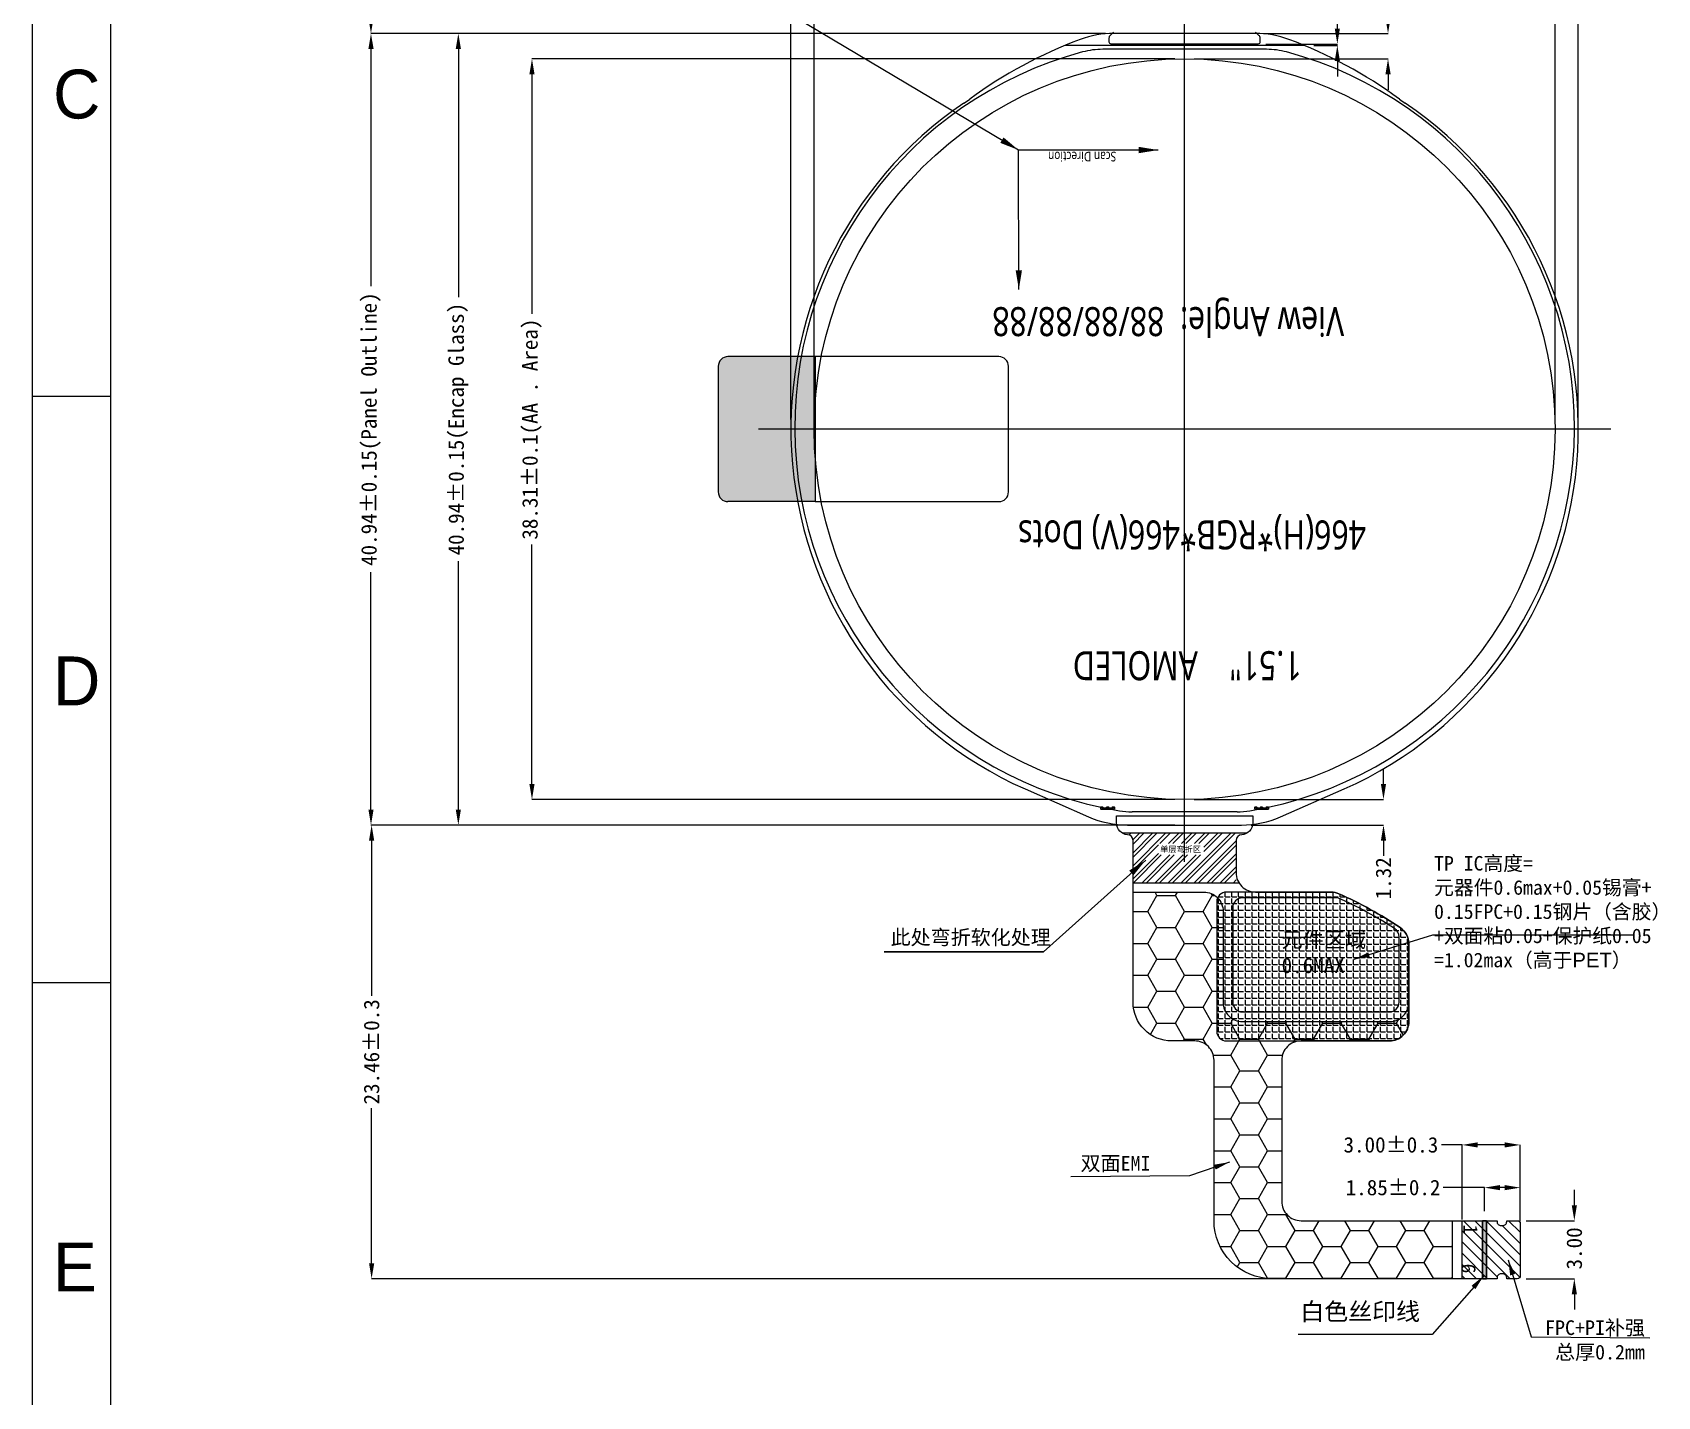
# Model space of a CAD drawing. Header units: millimetres. Extents: x -19 to 3409, y 490 to 920.
# Drawn here: x 2394.6 to 2478.6, y 717.8 to 788.3 of the extents above; entities that cross this region are included whole.
import ezdxf
from ezdxf.lldxf.tags import DXFTag

# ---------------------------------------------------------------- set-up
doc = ezdxf.new("R2010")
doc.units = ezdxf.units.MM
doc.layers.get('0').update_dxf_attribs({"lineweight": 5})
doc.layers.get('Defpoints').update_dxf_attribs({"lineweight": 5})
doc.layers.add('1.Metal', color=10, linetype='Continuous')
doc.layers.add('TEXT', color=2, linetype='Continuous')
for name, color, linetype, lineweight in [('COF', 4, 'Continuous', 5), ('DIM', 3, 'Continuous', 5), ('EMI', 5, 'Continuous', 5), ('Encap', 210, 'Continuous', 5), ('ITO', 2, 'Continuous', 5), ('POL', 202, 'Continuous', 5), ('TAPE', 90, 'Continuous', 5), ('TFPC', 50, 'Continuous', 5), ('图框', 7, 'Continuous', 5)]:
    doc.layers.add(name, color=color, linetype=linetype, lineweight=lineweight)
doc.styles.add('Arial', font='arial.ttf')
doc.styles.add('RD', font='ROMAND.shx', dxfattribs={"width": 0.8})
doc.styles.get("Standard").update_dxf_attribs({"font": 'txt', "bigfont": 'gbcbig.shx'})
doc.styles.add('宋体', font='')
doc.styles.add('汉字', font='')
doc.styles.get('宋体').set_extended_font_data('SimSun')
doc.styles.get('汉字').set_extended_font_data('SimSun')
tags = doc.linetypes.add('CENTER', pattern=[0.6, 0.375, -0.075, 0.075, -0.075]).pattern_tags.tags
tags[10:11] = [DXFTag(74, 4), DXFTag(75, 0), DXFTag(340, '0'), DXFTag(46, 1.0), DXFTag(50, 0.0), DXFTag(44, 0.0), DXFTag(45, 0.0)]
tags[8:9] = [DXFTag(74, 4), DXFTag(75, 0), DXFTag(340, '0'), DXFTag(46, 1.0), DXFTag(50, 0.0), DXFTag(44, 0.0), DXFTag(45, 0.0)]
tags[6:7] = [DXFTag(74, 4), DXFTag(75, 0), DXFTag(340, '0'), DXFTag(46, 1.0), DXFTag(50, 0.0), DXFTag(44, 0.0), DXFTag(45, 0.0)]
tags[4:5] = [DXFTag(74, 4), DXFTag(75, 0), DXFTag(340, '0'), DXFTag(46, 1.0), DXFTag(50, 0.0), DXFTag(44, 0.0), DXFTag(45, 0.0)]
doc.dimstyles.new('DIM', dxfattribs={"dimtxt": 0.8, "dimasz": 0.8, "dimexe": 0, "dimexo": 0.5, "dimgap": 0.11, "dimtad": 0, "dimzin": 1, "dimdsep": 46, "dimtxsty": '汉字', "dimcen": 0, "dimclrd": 256, "dimclre": 256, "dimclrt": 256, "dimadec": 0, "dimazin": 0, "dimtm": 1e-09, "dimtfac": 1, "dimtofl": 0, "dimtmove": 0, "dimatfit": 3, "dimfxl": 0, "dimlwd": 5, "dimlwe": 5, "dimarcsym": 0})
doc.dimstyles.new('标注模版', dxfattribs={"dimtxt": 1.6, "dimasz": 2, "dimexe": 0.5, "dimexo": 0.5, "dimgap": 0.2, "dimtad": 1, "dimzin": 1, "dimdsep": 46, "dimtxsty": 'Arial', "dimcen": 1, "dimclrd": 3, "dimclre": 3, "dimclrt": 3, "dimadec": 0, "dimazin": 0, "dimtp": 1.2, "dimtm": 1.2, "dimtfac": 1, "dimtmove": 0, "dimatfit": 3, "dimfxl": 0, "dimtolj": 1, "dimarcsym": 0})

# ---------------------------------------------------------------- blocks, each defined once
blk = doc.blocks.new('LCM-TAPE')
at = {"layer": 'TAPE', "lineweight": 5}
h = blk.add_hatch(color=2, dxfattribs=at)
h.dxf.hatch_style = 1
h.paths.add_polyline_path([(1321.498, -124.816), (1321.498, -132.316), (1325.998, -132.316, 0.414214), (1326.498, -131.816), (1326.498, -125.316, 0.414214), (1325.998, -124.816)])
at = {"layer": 'TAPE'}
for p, q in [((1321.498, -124.816), (1311.998, -124.816)), ((1311.498, -125.316), (1311.498, -131.816)), ((1311.998, -132.316), (1321.498, -132.316))]:
    blk.add_line(p, q, dxfattribs=at)
at = {"layer": 'TAPE', "color": 2, "lineweight": 5}
for p, q in [((1321.498, -132.316), (1321.498, -124.816)), ((1321.498, -124.816), (1325.998, -124.816)), ((1326.498, -131.816), (1326.498, -125.316)), ((1321.498, -132.316), (1325.998, -132.316))]:
    blk.add_line(p, q, dxfattribs=at)
at = {"layer": 'TAPE'}
for centre, start, end in [((1311.998, -125.316), 90, 180), ((1311.998, -131.816), 180, 270)]:
    blk.add_arc(centre, 0.5, start, end, dxfattribs=at)
at = {"layer": 'TAPE', "color": 2, "lineweight": 5}
for centre, start, end in [((1325.998, -125.316), 0, 90), ((1325.998, -131.816), 270, 0)]:
    blk.add_arc(centre, 0.5, start, end, dxfattribs=at)
blk = doc.blocks.new('*D2')
at = {"layer": 'Defpoints', "color": 0, "lineweight": 5, "transparency": 16777216}
for p in [(2457.697, 788.292), (2464.634, 788.292), (2454.118, 786.982)]:
    blk.add_point(p, dxfattribs=at)
at = {"layer": 'DIM', "lineweight": 5, "transparency": 16777216}
for p, q in [((2464.634, 789.092), (2464.634, 789.892)), ((2458.197, 788.292), (2464.634, 788.292)), ((2454.618, 786.982), (2464.634, 786.982)), ((2464.634, 786.182), (2464.634, 785.382))]:
    blk.add_line(p, q, dxfattribs=at)
for points in [[(2464.501, 789.092), (2464.768, 789.092), (2464.634, 788.292)], [(2464.501, 786.182), (2464.768, 786.182), (2464.634, 786.982)]]:
    blk.add_solid(points, dxfattribs=at)
at = {"layer": 'DIM', "lineweight": 5, "transparency": 16777216, "insert": (2464.634, 791.023), "char_height": 0.8, "attachment_point": 5, "rotation": 90, "style": '汉字'}
blk.add_mtext('1.31', dxfattribs=at)
blk = doc.blocks.new('*D75')
at = {"layer": 'Defpoints', "color": 0, "lineweight": 5, "transparency": 16777216}
for p in [(2450.471, 788.292), (2412.057, 747.357), (2454.118, 747.357)]:
    blk.add_point(p, dxfattribs=at)
at = {"layer": 'DIM', "lineweight": 5, "transparency": 16777216}
for p, q in [((2449.971, 788.292), (2412.057, 788.292)), ((2412.057, 787.492), (2412.057, 775.231)), ((2412.057, 748.157), (2412.057, 760.428)), ((2453.618, 747.357), (2412.057, 747.357))]:
    blk.add_line(p, q, dxfattribs=at)
for points in [[(2411.924, 787.492), (2412.191, 787.492), (2412.057, 788.292)], [(2411.924, 748.157), (2412.191, 748.157), (2412.057, 747.357)]]:
    blk.add_solid(points, dxfattribs=at)
at = {"layer": 'DIM', "lineweight": 5, "transparency": 16777216, "insert": (2412.057, 767.829), "char_height": 0.8, "attachment_point": 5, "rotation": 90, "style": '汉字'}
blk.add_mtext('40.94±0.15(Panel Outline)', dxfattribs=at)
blk = doc.blocks.new('*D76')
at = {"layer": 'Defpoints', "color": 0, "lineweight": 5, "transparency": 16777216}
for p in [(2416.573, 788.292), (2450.525, 788.292), (2454.118, 747.357)]:
    blk.add_point(p, dxfattribs=at)
at = {"layer": 'DIM', "lineweight": 5, "transparency": 16777216}
for p, q in [((2450.025, 788.292), (2416.573, 788.292)), ((2416.573, 787.492), (2416.573, 774.659)), ((2416.573, 748.157), (2416.573, 761)), ((2453.618, 747.357), (2416.573, 747.357))]:
    blk.add_line(p, q, dxfattribs=at)
for points in [[(2416.439, 787.492), (2416.706, 787.492), (2416.573, 788.292)], [(2416.439, 748.157), (2416.706, 748.157), (2416.573, 747.357)]]:
    blk.add_solid(points, dxfattribs=at)
at = {"layer": 'DIM', "lineweight": 5, "transparency": 16777216, "insert": (2416.573, 767.829), "char_height": 0.8, "attachment_point": 5, "rotation": 90, "style": '汉字'}
blk.add_mtext('40.94±0.15(Encap Glass)', dxfattribs=at)
blk = doc.blocks.new('*D77')
at = {"layer": 'Defpoints', "color": 0, "lineweight": 5, "transparency": 16777216}
for p in [(2434.965, 829.075), (2434.965, 767.829), (2473.27, 767.829)]:
    blk.add_point(p, dxfattribs=at)
at = {"layer": 'DIM', "lineweight": 5, "transparency": 16777216}
for p, q in [((2434.965, 768.329), (2434.965, 829.075)), ((2435.765, 829.075), (2447.06, 829.075)), ((2472.47, 829.075), (2459.15, 829.075)), ((2473.27, 768.329), (2473.27, 829.075))]:
    blk.add_line(p, q, dxfattribs=at)
for points in [[(2435.765, 829.209), (2435.765, 828.942), (2434.965, 829.075)], [(2472.47, 829.209), (2472.47, 828.942), (2473.27, 829.075)]]:
    blk.add_solid(points, dxfattribs=at)
at = {"layer": 'DIM', "lineweight": 5, "transparency": 16777216, "insert": (2453.105, 829.075), "char_height": 0.8, "attachment_point": 5, "style": '汉字'}
blk.add_mtext('38.31±0.1(AA . Area）', dxfattribs=at)
blk = doc.blocks.new('*D78')
at = {"layer": 'Defpoints', "color": 0, "lineweight": 5, "transparency": 16777216}
for p in [(2433.765, 831.649), (2433.765, 767.829), (2474.47, 767.829)]:
    blk.add_point(p, dxfattribs=at)
at = {"layer": 'DIM', "lineweight": 5, "transparency": 16777216}
for p, q in [((2433.765, 768.329), (2433.765, 831.649)), ((2434.565, 831.649), (2445.96, 831.649)), ((2473.67, 831.649), (2460.764, 831.649)), ((2474.47, 768.329), (2474.47, 831.649))]:
    blk.add_line(p, q, dxfattribs=at)
for points in [[(2434.565, 831.782), (2434.565, 831.516), (2433.765, 831.649)], [(2473.67, 831.782), (2473.67, 831.516), (2474.47, 831.649)]]:
    blk.add_solid(points, dxfattribs=at)
at = {"layer": 'DIM', "lineweight": 5, "transparency": 16777216, "insert": (2453.362, 831.649), "char_height": 0.8, "attachment_point": 5, "style": '汉字'}
blk.add_mtext('40.71±0.15(Panel Outline)', dxfattribs=at)
blk = doc.blocks.new('*D79')
at = {"layer": 'Defpoints', "color": 0, "lineweight": 5, "transparency": 16777216}
for p in [(2454.118, 748.677), (2457.063, 747.357), (2464.399, 747.357)]:
    blk.add_point(p, dxfattribs=at)
at = {"layer": 'DIM', "lineweight": 5, "transparency": 16777216}
for p, q in [((2464.399, 749.477), (2464.399, 750.277)), ((2454.618, 748.677), (2464.399, 748.677)), ((2457.563, 747.357), (2464.399, 747.357)), ((2464.399, 746.557), (2464.399, 745.757))]:
    blk.add_line(p, q, dxfattribs=at)
for points in [[(2464.266, 749.477), (2464.532, 749.477), (2464.399, 748.677)], [(2464.266, 746.557), (2464.532, 746.557), (2464.399, 747.357)]]:
    blk.add_solid(points, dxfattribs=at)
at = {"layer": 'DIM', "lineweight": 5, "transparency": 16777216, "insert": (2464.399, 744.603), "char_height": 0.8, "attachment_point": 5, "rotation": 90, "style": '汉字'}
blk.add_mtext('1.32', dxfattribs=at)
blk = doc.blocks.new('*D80')
at = {"layer": 'Defpoints', "color": 0, "lineweight": 5, "transparency": 16777216}
for p in [(2457.81, 787.742), (2460.302, 787.672), (2462.013, 787.742)]:
    blk.add_point(p, dxfattribs=at)
at = {"layer": 'DIM', "lineweight": 5, "transparency": 16777216}
for p, q in [((2462.013, 788.542), (2462.013, 789.342)), ((2458.31, 787.742), (2462.013, 787.742)), ((2460.802, 787.672), (2462.013, 787.672)), ((2462.013, 786.872), (2462.013, 786.072))]:
    blk.add_line(p, q, dxfattribs=at)
for points in [[(2461.879, 788.542), (2462.146, 788.542), (2462.013, 787.742)], [(2461.879, 786.872), (2462.146, 786.872), (2462.013, 787.672)]]:
    blk.add_solid(points, dxfattribs=at)
at = {"layer": 'DIM', "lineweight": 5, "transparency": 16777216, "insert": (2462.013, 790.536), "char_height": 0.8, "attachment_point": 5, "rotation": 90, "style": '汉字'}
blk.add_mtext('0.07', dxfattribs=at)
blk = doc.blocks.new('*D81')
at = {"layer": 'Defpoints', "color": 0, "lineweight": 5, "transparency": 16777216}
for p in [(2420.379, 786.982), (2454.118, 786.982), (2454.118, 748.677)]:
    blk.add_point(p, dxfattribs=at)
at = {"layer": 'DIM', "lineweight": 5, "transparency": 16777216}
for p, q in [((2453.618, 786.982), (2420.379, 786.982)), ((2420.379, 786.182), (2420.379, 773.787)), ((2420.379, 749.477), (2420.379, 761.871)), ((2453.618, 748.677), (2420.379, 748.677))]:
    blk.add_line(p, q, dxfattribs=at)
for points in [[(2420.246, 786.182), (2420.512, 786.182), (2420.379, 786.982)], [(2420.246, 749.477), (2420.512, 749.477), (2420.379, 748.677)]]:
    blk.add_solid(points, dxfattribs=at)
at = {"layer": 'DIM', "lineweight": 5, "transparency": 16777216, "insert": (2420.379, 767.829), "char_height": 0.8, "attachment_point": 5, "rotation": 90, "style": '汉字'}
blk.add_mtext('38.31±0.1(AA . Area)', dxfattribs=at)
blk = doc.blocks.new('*D92')
at = {"layer": 'Defpoints', "color": 0, "lineweight": 5, "transparency": 16777216}
for p in [(2412.057, 825.656), (2428.428, 825.656), (2450.471, 788.292)]:
    blk.add_point(p, dxfattribs=at)
at = {"layer": 'DIM', "lineweight": 5, "transparency": 16777216}
for p, q in [((2427.928, 825.656), (2412.057, 825.656)), ((2412.057, 824.856), (2412.057, 808.451)), ((2412.057, 789.092), (2412.057, 805.496)), ((2449.971, 788.292), (2412.057, 788.292))]:
    blk.add_line(p, q, dxfattribs=at)
for points in [[(2411.924, 824.856), (2412.191, 824.856), (2412.057, 825.656)], [(2411.924, 789.092), (2412.191, 789.092), (2412.057, 788.292)]]:
    blk.add_solid(points, dxfattribs=at)
at = {"layer": 'DIM', "lineweight": 5, "transparency": 16777216, "insert": (2412.057, 806.974), "char_height": 0.8, "attachment_point": 5, "rotation": 90, "style": '汉字'}
blk.add_mtext('37.36', dxfattribs=at)
blk = doc.blocks.new('*D93')
at = {"layer": 'Defpoints', "color": 0, "lineweight": 5, "transparency": 16777216}
for p in [(2412.09, 747.357), (2454.118, 747.357), (2461.129, 723.896)]:
    blk.add_point(p, dxfattribs=at)
at = {"layer": 'DIM', "lineweight": 5, "transparency": 16777216}
for p, q in [((2453.618, 747.357), (2412.09, 747.357)), ((2412.09, 746.557), (2412.09, 738.532)), ((2412.09, 724.696), (2412.09, 732.721)), ((2460.629, 723.896), (2412.09, 723.896))]:
    blk.add_line(p, q, dxfattribs=at)
for points in [[(2411.957, 746.557), (2412.224, 746.557), (2412.09, 747.357)], [(2411.957, 724.696), (2412.224, 724.696), (2412.09, 723.896)]]:
    blk.add_solid(points, dxfattribs=at)
at = {"layer": 'DIM', "lineweight": 5, "transparency": 16777216, "insert": (2412.09, 735.627), "char_height": 0.8, "attachment_point": 5, "rotation": 90, "style": '汉字'}
blk.add_mtext('23.46±0.3', dxfattribs=at)
blk = doc.blocks.new('*D94')
at = {"layer": 'Defpoints', "color": 0, "lineweight": 5, "transparency": 16777216}
for p in [(2471.27, 726.896), (2471.27, 723.896), (2474.265, 723.896)]:
    blk.add_point(p, dxfattribs=at)
at = {"layer": 'DIM', "lineweight": 5, "transparency": 16777216}
for p, q in [((2474.265, 727.696), (2474.265, 728.496)), ((2471.77, 726.896), (2474.265, 726.896)), ((2471.77, 723.896), (2474.265, 723.896)), ((2474.265, 723.096), (2474.265, 722.296))]:
    blk.add_line(p, q, dxfattribs=at)
for points in [[(2474.132, 727.696), (2474.399, 727.696), (2474.265, 726.896)], [(2474.132, 723.096), (2474.399, 723.096), (2474.265, 723.896)]]:
    blk.add_solid(points, dxfattribs=at)
at = {"layer": 'DIM', "lineweight": 5, "transparency": 16777216, "insert": (2474.265, 725.463), "char_height": 0.8, "attachment_point": 5, "rotation": 90, "style": '汉字'}
blk.add_mtext('3.00', dxfattribs=at)
blk = doc.blocks.new('*D95')
at = {"layer": 'Defpoints', "color": 0, "lineweight": 5, "transparency": 16777216}
for p in [(2471.468, 730.815), (2468.468, 726.45), (2471.468, 726.39)]:
    blk.add_point(p, dxfattribs=at)
at = {"layer": 'DIM', "lineweight": 5, "transparency": 16777216}
for p, q in [((2468.468, 730.815), (2467.397, 730.815)), ((2468.468, 726.95), (2468.468, 730.815)), ((2470.668, 730.815), (2469.268, 730.815)), ((2471.468, 726.89), (2471.468, 730.815))]:
    blk.add_line(p, q, dxfattribs=at)
for points in [[(2469.268, 730.948), (2469.268, 730.681), (2468.468, 730.815)], [(2470.668, 730.948), (2470.668, 730.681), (2471.468, 730.815)]]:
    blk.add_solid(points, dxfattribs=at)
at = {"layer": 'DIM', "lineweight": 5, "transparency": 16777216, "insert": (2464.782, 730.815), "char_height": 0.8, "attachment_point": 5, "style": '汉字'}
blk.add_mtext('3.00%%P0.3', dxfattribs=at)
blk = doc.blocks.new('*D113')
at = {"layer": 'Defpoints', "color": 0, "lineweight": 5, "transparency": 16777216}
for p in [(2469.618, 728.606), (2469.618, 726.892), (2471.468, 726.541)]:
    blk.add_point(p, dxfattribs=at)
at = {"layer": 'DIM', "lineweight": 5, "transparency": 16777216}
for p, q in [((2469.618, 728.606), (2467.478, 728.606)), ((2469.618, 727.392), (2469.618, 728.606)), ((2470.668, 728.606), (2470.418, 728.606)), ((2471.468, 727.041), (2471.468, 728.606))]:
    blk.add_line(p, q, dxfattribs=at)
for points in [[(2470.418, 728.739), (2470.418, 728.473), (2469.618, 728.606)], [(2470.668, 728.739), (2470.668, 728.473), (2471.468, 728.606)]]:
    blk.add_solid(points, dxfattribs=at)
at = {"layer": 'DIM', "lineweight": 5, "transparency": 16777216, "insert": (2464.894, 728.606), "char_height": 0.8, "attachment_point": 5, "style": '汉字'}
blk.add_mtext('1.85%%P0.2', dxfattribs=at)

msp = doc.modelspace()

# ---------------------------------------------------------------- hatches: boundary and pattern name
h = msp.add_hatch()
h.set_pattern_fill('ANSI31', color=4, scale=0.13, angle=1350, style=0)
h.set_pattern_definition([(315, (496.7308, 382.51245), (0.29185832, 0.29185832), [])])
edge = h.paths.add_edge_path()
edge.add_line((2468.4678, 723.8965), (2468.4678, 726.8965))
edge.add_line((2468.4678, 726.8965), (2470.2678, 726.8965))
edge.add_line((2470.2678, 726.8965), (2470.2678, 726.8465))
edge.add_arc((2470.4678, 726.8465), 0.2, 180, 270)
edge.add_line((2470.4678, 726.6465), (2470.5678, 726.6465))
edge.add_arc((2470.5678, 726.8465), 0.2, 270, 360)
edge.add_line((2470.7678, 726.8465), (2470.7678, 726.8965))
edge.add_line((2470.7678, 726.8965), (2471.3178, 726.8965))
edge.add_arc((2471.3178, 726.7465), 0.15, 0, 90, ccw=False)
edge.add_line((2471.4678, 726.7465), (2471.4678, 724.0465))
edge.add_arc((2471.3178, 724.0465), 0.15, 270, 360, ccw=False)
edge.add_line((2471.3178, 723.8965), (2470.7678, 723.8965))
edge.add_line((2470.7678, 723.8965), (2470.7678, 723.9465))
edge.add_arc((2470.5678, 723.9465), 0.2, 360, 450)
edge.add_line((2470.5678, 724.1465), (2470.4678, 724.1465))
edge.add_arc((2470.4678, 723.9465), 0.2, 90, 180)
edge.add_line((2470.2678, 723.9465), (2470.2678, 723.8965))
edge.add_line((2470.2678, 723.8965), (2468.4678, 723.8965))
at = {"lineweight": -3}
msp.add_hatch(color=256, dxfattribs=at).paths.add_polyline_path([(2469.5178, 726.8919), (2469.7178, 726.8919), (2469.7178, 723.8965), (2469.5178, 723.8965)])
at = {"layer": 'EMI', "lineweight": 5}
h = msp.add_hatch(dxfattribs=at)
h.set_pattern_fill('HONEY', color=256, scale=0.3)
h.set_pattern_definition([(0, (2454.1178, 747.8366), (1.42875, 0.82489), [0.9525, -1.905]), (120, (2454.1178, 747.8366), (-1.42875, 0.82489), [0.9525, -1.905]), (60, (2454.1178, 747.8366), (3e-09, 1.649778), [-1.905, 0.9525])])
h.paths.add_polyline_path([(2459.1378, 735.1914, -0.4142136), (2460.1378, 736.1914), (2464.7078, 736.1914, 0.4142136), (2465.7078, 737.1914), (2465.7078, 738.1914, -0.4142136), (2464.7078, 737.1914), (2457.1078, 737.1914, -0.4142136), (2456.1078, 738.1914), (2456.1078, 742.8914, 0.4142136), (2455.1078, 743.8914), (2451.4533, 743.8914), (2451.4533, 738.1914, 0.4142136), (2453.4533, 736.1914), (2454.6378, 736.1914, -0.4142136), (2455.6378, 735.1914), (2455.6378, 726.8965, 0.4142136), (2458.6378, 723.8965), (2467.9678, 723.8965), (2467.9678, 726.8965), (2460.1378, 726.8965, -0.4142136), (2459.1378, 727.8965)])
at = {"layer": 'TAPE', "lineweight": 5}
h = msp.add_hatch(dxfattribs=at)
h.set_pattern_fill('ANGLE', color=32, scale=0.05)
h.set_pattern_definition([(0, (2454.1178, 747.8366), (0, 0.34925), [0.254, -0.09525]), (90, (2454.1178, 747.8366), (-0.34925, 2e-17), [0.254, -0.09525])])
h.paths.add_polyline_path([(2465.7078, 741.2205, 0.2501918), (2465.2643, 742.0513, 0.0424234), (2462.0961, 743.8042, 0.1055311), (2461.6878, 743.8914), (2456.2823, 743.8914, 0.4142136), (2455.7823, 743.3914), (2455.7823, 736.6914, 0.4142136), (2456.2823, 736.1914), (2464.7078, 736.1914, 0.4142136), (2465.7078, 737.1914)])
at = {"layer": 'TFPC', "lineweight": 5}
h = msp.add_hatch(dxfattribs=at)
h.set_pattern_fill('ANSI32', color=252, scale=0.05)
h.set_pattern_definition([(45, (-5.21076, 0), (-0.336759605, 0.336759605), []), (45, (-4.98625, 0), (-0.336759605, 0.336759605), [])])
edge = h.paths.add_edge_path()
edge.add_arc((2457.2961, 746.4745), 0.5205, 117.391247, 170.797507, ccw=False)
edge.add_line((2457.0566, 746.9366), (2451.179, 746.9366))
edge.add_arc((2450.9395, 746.4745), 0.5205, 9.202494, 62.608636, ccw=False)
edge.add_line((2451.4533, 746.5577), (2451.4533, 744.3566))
edge.add_line((2451.4533, 744.3566), (2456.7823, 744.3566))
edge.add_line((2456.7823, 744.3566), (2456.7823, 746.5577))
h.paths.add_polyline_path([(2452.7613, 745.8126), (2455.1052, 745.8126), (2455.1052, 746.4085), (2452.7613, 746.4085)], flags=16)

# ---------------------------------------------------------------- linework, layer by layer
at = {"color": 7, "linetype": 'Continuous'}
msp.add_lwpolyline([(2462.0386, 743.5914), (2457.1078, 743.5914, 0.4142136), (2456.6078, 743.0914), (2456.6078, 738.1914, 0.4142136), (2457.1078, 737.6914), (2464.7078, 737.6914, 0.4142136), (2465.2078, 738.1914), (2465.2078, 741.5749, 0.252246), (2464.9828, 741.9924, 0.0424807)], format="xyb", close=True, dxfattribs=at)
at = {"color": 4}
msp.add_lwpolyline([(2468.4678, 723.8965), (2468.4678, 726.8965), (2470.2678, 726.8965), (2470.2678, 726.8465, 0.4142136), (2470.4678, 726.6465), (2470.5678, 726.6465, 0.4142136), (2470.7678, 726.8465), (2470.7678, 726.8965), (2471.3178, 726.8965, -0.4142136), (2471.4678, 726.7465), (2471.4678, 724.0465, -0.4142136), (2471.3178, 723.8965), (2470.7678, 723.8965), (2470.7678, 723.9465, 0.4142136), (2470.5678, 724.1465), (2470.4678, 724.1465, 0.4142136), (2470.2678, 723.9465), (2470.2678, 723.8965)], format="xyb", close=True, dxfattribs=at)
at = {"lineweight": -3}
msp.add_lwpolyline([(2469.5178, 726.8919), (2469.7178, 726.8919), (2469.7178, 723.8965), (2469.5178, 723.8965)], close=True, dxfattribs=at)
at = {"layer": '1.Metal'}
for points in [[(2450.0853, 748.2816), (2450.0853, 748.2316), (2449.8853, 748.2316), (2449.8853, 748.2816), (2449.7853, 748.2816), (2449.7853, 748.1816), (2450.4853, 748.1816), (2450.4853, 748.2816), (2450.3853, 748.2816), (2450.3853, 748.2316), (2450.1853, 748.2316), (2450.1853, 748.2816)], [(2458.1503, 748.2816), (2458.1503, 748.2316), (2458.3503, 748.2316), (2458.3503, 748.2816), (2458.4503, 748.2816), (2458.4503, 748.1816), (2457.7503, 748.1816), (2457.7503, 748.2816), (2457.8503, 748.2816), (2457.8503, 748.2316), (2458.0503, 748.2316), (2458.0503, 748.2816)]]:
    msp.add_lwpolyline(points, close=True, dxfattribs=at)
at = {"layer": 'COF', "linetype": 'Continuous'}
msp.add_lwpolyline([(2457.7867, 788.3522), (2457.9444, 788.2114, -0.2137837), (2458.0113, 788.0622), (2458.0113, 787.8418, -0.4142136), (2457.9113, 787.7418), (2450.3243, 787.7418, -0.4142136), (2450.2243, 787.8418), (2450.2243, 788.0622, -0.2137837), (2450.2912, 788.2114), (2450.4489, 788.3522, 0.2137837)], format="xyb", dxfattribs=at)
at = {"layer": 'EMI', "lineweight": 5}
msp.add_lwpolyline([(2451.4533, 743.8914), (2455.1078, 743.8914, -0.4142136), (2456.1078, 742.8914), (2456.1078, 738.1914, 0.4142136), (2457.1078, 737.1914), (2464.7078, 737.1914, 0.4142136), (2465.7078, 738.1914), (2465.7078, 741.2219)], format="xyb", dxfattribs=at)
msp.add_lwpolyline([(2467.9678, 723.8965), (2467.9678, 726.8965)], dxfattribs=at)
at = {"layer": 'Encap', "linetype": 'CENTER', "lineweight": 5}
for p, q in [((2454.1178, 745.4605), (2454.1178, 790.1979)), ((2476.1456, 767.8292), (2432.09, 767.8292))]:
    msp.add_line(p, q, dxfattribs=at)
at = {"layer": 'Encap', "color": 1, "linetype": 'CENTER', "lineweight": 5}
msp.add_circle((2454.1178, 767.8292), 19.1526, dxfattribs=at)
at = {"layer": 'ITO', "lineweight": 5}
for p, q in [((2457.7827, 788.2918), (2450.4529, 788.2918)), ((2460.302, 787.6718), (2447.9336, 787.6718)), ((2445.8726, 749.2216), (2449.1528, 747.7828)), ((2459.0829, 747.7828), (2462.363, 749.2216)), ((2451.1728, 747.3566), (2457.0628, 747.3566))]:
    msp.add_line(p, q, dxfattribs=at)
for centre, radius, start, end in [((2456.9898, 765.8573), 23.6196, 110.490388, 126.266832), ((2450.4529, 783.2918), 5, 90, 110.25656), ((2457.7827, 783.2918), 5, 69.74344, 90), ((2451.2458, 765.8573), 23.6197, 53.733178, 69.509607), ((2454.1178, 767.8292), 20.3526, 124.09709, 246.101377), ((2437.1022, 792.9639), 10, 304.09709, 306.266832), ((2454.1178, 767.8292), 20.3526, 293.898581, 55.902913), ((2471.1334, 792.9639), 10, 233.733178, 235.902913), ((2451.1728, 752.3566), 5, 246.170954, 269.999957), ((2457.0628, 752.3566), 5, 270, 293.829003)]:
    msp.add_arc(centre, radius, start, end, dxfattribs=at)
at = {"layer": 'POL', "lineweight": 5}
for p, q in [((2458.3499, 787.4718), (2449.8858, 787.4718)), ((2456.8289, 748.0366), (2451.4067, 748.0366))]:
    msp.add_line(p, q, dxfattribs=at)
for centre, radius, start, end in [((2454.069, 767.9198), 20.1048, 105.055413, 260.484544), ((2449.8858, 783.4718), 4, 90, 105.055413), ((2454.1666, 767.9198), 20.1048, 279.515456, 74.944587), ((2458.3499, 783.4718), 4, 74.944587, 90), ((2451.4067, 752.0366), 4, 260.484544, 270), ((2456.8289, 752.0366), 4, 270, 279.515456)]:
    msp.add_arc(centre, radius, start, end, dxfattribs=at)
at = {"layer": 'TAPE', "color": 32, "lineweight": 5}
msp.add_lwpolyline([(2455.7823, 743.3914), (2455.7823, 736.6914, 0.4142136), (2456.2823, 736.1914), (2464.7078, 736.1914, 0.4142136), (2465.7078, 737.1914), (2465.7078, 741.2205, 0.2501918), (2465.2643, 742.0513, 0.0424234), (2462.0961, 743.8042, 0.1055311), (2461.6878, 743.8914), (2456.2823, 743.8914, 0.4142136)], format="xyb", close=True, dxfattribs=at)
at = {"layer": 'TFPC', "color": 252, "lineweight": 5}
for p, q in [((2457.3371, 746.9366), (2450.8985, 746.9366)), ((2456.9373, 744.3566), (2451.4533, 744.3566))]:
    msp.add_line(p, q, dxfattribs=at)
at = {"layer": 'TFPC', "lineweight": 5}
msp.add_lwpolyline([(2470.4678, 726.6465), (2470.5678, 726.6465, 0.4142136), (2470.7678, 726.8465), (2470.7678, 726.8965), (2471.3178, 726.8965, -0.4142136), (2471.4678, 726.7465), (2471.4678, 724.0465, -0.4142136), (2471.3178, 723.8965), (2470.7678, 723.8965), (2470.7678, 723.9465, 0.4142136), (2470.5678, 724.1465), (2470.4678, 724.1465, 0.4142136), (2470.2678, 723.9465), (2470.2678, 723.8965), (2458.6378, 723.8965, -0.4142136), (2455.6378, 726.8965), (2455.6378, 735.1914, 0.4142136), (2454.6378, 736.1914), (2453.4533, 736.1914, -0.4142136), (2451.4533, 738.1914), (2451.4533, 746.5577, 0.399805), (2451.1682, 746.8573, -0.399805), (2450.5978, 747.4566), (2450.5978, 747.8366), (2457.6378, 747.8366), (2457.6378, 747.4566, -0.3998046), (2457.0675, 746.8573, 0.3998046), (2456.7823, 746.5577), (2456.7823, 744.8914, 0.4142136), (2457.7823, 743.8914), (2461.6878, 743.8914, -0.1055311), (2462.0961, 743.8042, -0.0424234), (2465.2643, 742.0513, -0.2501918), (2465.7078, 741.2205), (2465.7078, 737.1914, -0.4142136), (2464.7078, 736.1914), (2460.1378, 736.1914, 0.4142136), (2459.1378, 735.1914), (2459.1378, 727.8965, 0.4142136), (2460.1378, 726.8965), (2470.2678, 726.8965), (2470.2678, 726.8465, 0.4142136)], format="xyb", close=True, dxfattribs=at)
at = {"layer": '图框', "color": 7, "linetype": 'ByBlock', "lineweight": 5, "ltscale": 0.55}
for p, q in [((2394.5589, 644.2302), (2394.5589, 864.5204)), ((2398.6009, 648.2723), (2398.6009, 860.4784)), ((2394.5589, 769.5326), (2398.6009, 769.5326)), ((2394.5589, 739.2173), (2398.6009, 739.2173))]:
    msp.add_line(p, q, dxfattribs=at)

# ---------------------------------------------------------------- block references
at = {"layer": 'TAPE', "color": 2, "lineweight": 5, "rotation": 180}
msp.add_blockref('LCM-TAPE', (3756.5098, 639.2636), dxfattribs=at)

# ---------------------------------------------------------------- texts
at = {"layer": 'DIM', "color": 1, "lineweight": 5, "style": '宋体'}
for s, p in [('1', (2468.5328, 726.6961)), ('6', (2468.4321, 724.6766))]:
    msp.add_text(s, height=0.7392, rotation=270, dxfattribs=at).set_placement(p)
at = {"layer": 'DIM', "color": 1, "lineweight": 5, "insert": (2450.9833, 781.6738), "char_height": 0.5, "width": 5.118601, "attachment_point": 1, "rotation": 180, "style": 'RD'}
msp.add_mtext('{\\fMicrosoft YaHei|b0|i0|c134|p34;   Scan Direction}', dxfattribs=at)
at = {"layer": 'DIM', "lineweight": 5}
for s, insert, char_height, width, attachment_point, style in [('TP IC高度=\\P元器件0.6max+0.05锡膏+\\P0.15FPC+0.15钢片（含胶）\\P+双面粘0.05+保护纸0.05\\P=1.02max（高于{\\fArial|b0|i0|c0|p32;PET}）', (2467.0144, 745.7532), 0.75, 20.274261, 1, '宋体'), ('白色丝印线', (2466.2867, 722.6529, 0), 0.9072, 6.618456, 3, '汉字')]:
    msp.add_mtext(s, dxfattribs=dict(at, insert=insert, char_height=char_height, width=width, attachment_point=attachment_point, style=style))
at = {"layer": 'DIM', "char_height": 0.75865, "style": '宋体'}
for s, insert, width, attachment_point in [('此处弯折软化处理', (2447.1981, 741.0881), 9.549617, 9), ('双面EMI', (2448.7387, 729.401), 10.956088, 7), ('FPC+PI补强\\P总厚0.2mm', (2477.9169, 719.6405), 10.956088, 9)]:
    msp.add_mtext(s, dxfattribs=dict(at, insert=insert, width=width, attachment_point=attachment_point))
at = {"layer": 'Encap', "lineweight": 5, "char_height": 1.5, "attachment_point": 1, "rotation": 180, "style": 'RD'}
for s, insert, width in [('{\\fMicrosoft YaHei|b0|i0|c134|p34;View Angle:  88/88/88/88}', (2462.3668, 772.6391), 20.543918), ('{\\fMicrosoft YaHei|b0|i0|c134|p34;466(H)*RGB*466(V) Dots }', (2463.4966, 761.6101), 18.996664), ('{\\fMicrosoft YaHei|b0|i0|c134|p34;   1.51"    AMOLED }', (2461.3874, 754.8476), 15.040258)]:
    msp.add_mtext(s, dxfattribs=dict(at, insert=insert, width=width))
at = {"layer": 'TEXT', "insert": (2459.1309, 741.8307), "char_height": 0.8, "width": 5.306958, "attachment_point": 1}
msp.add_mtext('{\\fSimSun|b0|i0|c134|p2;元件区域 0.6MAX}', dxfattribs=at)
at = {"layer": 'TFPC', "color": 252, "lineweight": 5, "style": '汉字'}
msp.add_text('单层弯折区', height=0.3, dxfattribs=at).set_placement((2452.8606, 745.9555))
at = {"layer": '图框', "color": 7, "linetype": 'ByBlock', "lineweight": 5, "ltscale": 0.55, "char_height": 2.526272, "width": 4.300321, "attachment_point": 7}
for s, insert in [('{\\f\uffd0ￂﾼﾚￃ\ufff7\ufff3w|b0|i0|c134|p54;C}', (2395.6249, 783.8584)), ('{\\f\uffd0ￂﾼﾚￃ\ufff7\ufff3w|b0|i0|c134|p54;D}', (2395.6249, 753.5476)), ('{\\f\uffd0ￂﾼﾚￃ\ufff7\ufff3w|b0|i0|c134|p54;E}', (2395.6249, 723.2368))]:
    msp.add_mtext(s, dxfattribs=dict(at, insert=insert))

# ---------------------------------------------------------------- dimensions: what is measured, and where the dimension line sits
at = {"layer": 'DIM', "lineweight": 5}
for base, p1, p2, angle, text, override, picture, middle in [((2433.7652, 831.6489), (2474.4704, 767.8292), (2433.7652, 767.8292), 180, '<>(Panel Outline)', {"dimtol": 1, "dimtp": 0.15, "dimtm": 0.15}, '*D78', (2453.3619, 831.6489)), ((2434.9652, 829.0753), (2473.2704, 767.8292), (2434.9652, 767.8292), 180, '<>(AA . Area）', {"dimtol": 1, "dimtp": 0.1, "dimtm": 0.1, "dimfxl": 0.8, "dimarcsym": 1}, '*D77', (2453.1052, 829.0753)), ((2412.0574, 747.3566), (2450.4705, 788.2918), (2454.1178, 747.3566), 270, '<>(Panel Outline)', {"dimtol": 1, "dimtp": 0.15, "dimtm": 0.15}, '*D75', (2412.0574, 767.8292)), ((2416.5727, 788.2918), (2454.1178, 747.3566), (2450.5246, 788.2918), 270, '<>(Encap Glass)', {"dimtol": 1, "dimtp": 0.15, "dimtm": 0.15}, '*D76', (2416.5727, 767.8292)), ((2420.3791, 786.9818), (2454.1178, 748.6766), (2454.1178, 786.9818), 270, '<>(AA . Area)', {"dimtol": 1, "dimtp": 0.1, "dimtm": 0.1, "dimfxl": 0.8, "dimarcsym": 1}, '*D81', (2420.3791, 767.8293))]:
    dim = msp.add_linear_dim(base=base, p1=p1, p2=p2, angle=angle, text=text, dimstyle='DIM', override=override, dxfattribs=at)
    dim.commit()
    dim.dimension.update_dxf_attribs({"geometry": picture, "text_midpoint": middle, "dimtype": 160})
at = {"layer": 'DIM', "color": 255, "lineweight": 5}
dim = msp.add_linear_dim(base=(2412.0574, 825.6556), p1=(2450.4705, 788.2918), p2=(2428.4275, 825.6556), angle=90, dimstyle='DIM', override={"dimfxl": 0.8, "dimarcsym": 1}, dxfattribs=at)
dim.commit()
dim.dimension.update_dxf_attribs({"geometry": '*D92', "text_midpoint": (2412.0574, 806.9737)})
at = {"layer": 'DIM', "lineweight": 5}
for base, p1, p2, angle, override, picture, middle in [((2464.6342, 788.2918), (2454.1178, 786.9818), (2457.697, 788.2918), 270, {"dimfxl": 0.8, "dimarcsym": 1}, '*D2', (2464.6342, 791.023)), ((2412.0902, 747.3566), (2461.129, 723.8965), (2454.1178, 747.3566), 90, {"dimtol": 1, "dimtp": 0.3, "dimtm": 0.3}, '*D93', (2412.0902, 735.6265))]:
    dim = msp.add_linear_dim(base=base, p1=p1, p2=p2, angle=angle, dimstyle='DIM', override=override, dxfattribs=at)
    dim.commit()
    dim.dimension.update_dxf_attribs({"geometry": picture, "text_midpoint": middle})
for base, p1, p2, angle, picture, middle in [((2462.0127, 787.7418), (2460.302, 787.6718), (2457.8099, 787.7418), 270, '*D80', (2462.0127, 790.5356)), ((2464.3991, 747.3566), (2454.1178, 748.6766), (2457.0628, 747.3566), 270, '*D79', (2464.3991, 744.603)), ((2474.2654, 723.8965), (2471.2699, 726.8965), (2471.2699, 723.8965), 90, '*D94', (2474.2654, 725.4626))]:
    dim = msp.add_linear_dim(base=base, p1=p1, p2=p2, angle=angle, dimstyle='DIM', override={"dimfxl": 0.8, "dimarcsym": 1}, dxfattribs=at)
    dim.commit()
    dim.dimension.update_dxf_attribs({"geometry": picture, "text_midpoint": middle, "dimtype": 160})
for base, p1, p2, text, picture, middle in [((2471.4678, 730.8148), (2468.4678, 726.4505), (2471.4678, 726.3902), '<>%%P0.3', '*D95', (2464.7823, 730.8148)), ((2469.6178, 728.6061), (2471.4678, 726.5412), (2469.6178, 726.8919), '<>%%P0.2', '*D113', (2464.8943, 728.6061))]:
    dim = msp.add_linear_dim(base=base, p1=p1, p2=p2, text=text, dimstyle='DIM', override={"dimfxl": 0.8, "dimarcsym": 1}, dxfattribs=at)
    dim.commit()
    dim.dimension.update_dxf_attribs({"geometry": picture, "text_midpoint": middle, "dimtype": 160})

# ---------------------------------------------------------------- leaders
at = {"layer": 'DIM', "color": 2, "lineweight": 5}
msp.add_leader([(2445.5334, 782.2635), (2433.3311, 789.5096), (2421.9453, 789.5096)], dimstyle='DIM', override={"dimasz": 1, "dimzin": 0, "dimclrd": 2}, dxfattribs=at)
at = {"layer": 'DIM', "color": 1, "lineweight": 5}
for points in [[(2445.5485, 775.0485), (2445.5333, 782.2635), (2445.5333, 782.2634)], [(2452.7484, 782.2635), (2445.5333, 782.2635), (2445.5334, 782.2635)]]:
    msp.add_leader(points, dimstyle='DIM', override={"dimasz": 1, "dimzin": 0, "dimclrd": 1}, dxfattribs=at)
at = {"layer": 'DIM'}
msp.add_leader([(2452.1094, 745.5475), (2446.8275, 740.8085), (2438.5944, 740.8085)], dimstyle='标注模版', override={"dimtxt": 1.2, "dimasz": 1, "dimtxsty": '宋体', "dimclrd": 256, "dimclre": 256, "dimclrt": 256, "dimtp": 0.05, "dimtm": 0.05}, dxfattribs=at)
at = {"layer": 'DIM', "lineweight": 5}
for points, override in [([(2462.8861, 740.4128), (2466.9455, 741.673), (2477.2883, 741.673)], {"dimtol": 1, "dimtp": 0.1, "dimtm": 0.1, "dimfxl": 0.8, "dimarcsym": 1}), ([(2469.5778, 724.0464, 0), (2466.9132, 721.0074, 0), (2459.9877, 721.0074, 0)], {"dimfxl": 0.8, "dimarcsym": 1})]:
    msp.add_leader(points, dimstyle='DIM', override=override, dxfattribs=at)
at = {"layer": 'DIM', "color": 2, "lineweight": 5}
for points in [[(2456.4356, 729.9255), (2454.3702, 729.2146), (2448.2361, 729.1586)], [(2470.8466, 724.8716), (2472.0297, 720.8941), (2478.1637, 720.8381)]]:
    msp.add_leader(points, dimstyle='DIM', dxfattribs=at)

doc.saveas('drawing.dxf')
